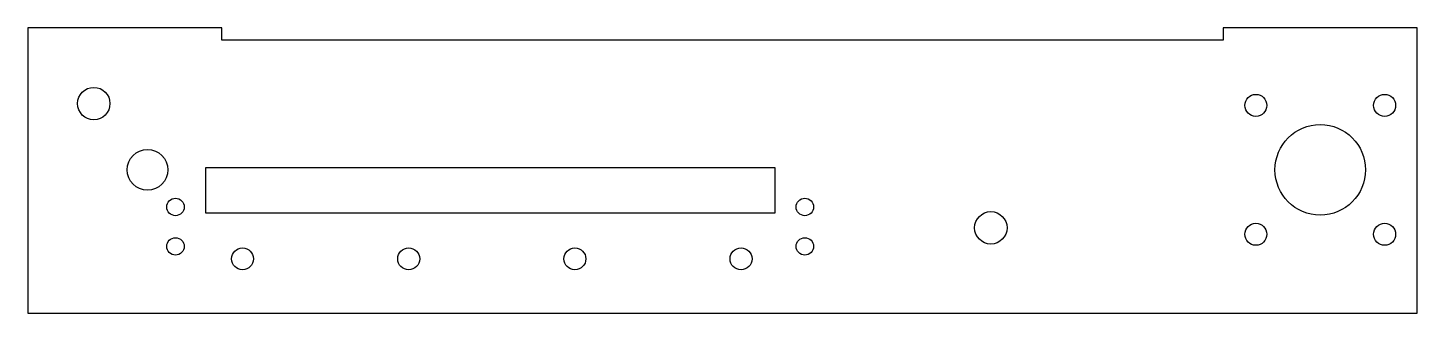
# Model space of a CAD drawing. Header units: millimetres. Extents: x -134 to 200, y 31 to 100.
import ezdxf

# ---------------------------------------------------------------- set-up
doc = ezdxf.new("R2010")
doc.units = ezdxf.units.MM
doc.layers.add('CUTOUTS', color=1, linetype='CONTINUOUS')
doc.layers.add('PERIMETER', color=5, linetype='CONTINUOUS')

msp = doc.modelspace()

# ---------------------------------------------------------------- linework, layer by layer
at = {"layer": 'CUTOUTS'}
for p, q in [((-91.52, 55.46), (-91.52, 66.47)), ((-91.52, 66.47), (45.44, 66.47)), ((45.44, 66.47), (45.44, 55.46)), ((45.44, 55.46), (-91.52, 55.46))]:
    msp.add_line(p, q, dxfattribs=at)
for centre, radius in [((-118.46, 81.86), 3.9), ((161.26, 81.42), 2.65), ((192.26, 81.42), 2.65), ((176.76, 65.92), 10.9), ((-105.54, 65.92), 4.9), ((-98.8, 56.99), 2.1), ((52.7, 56.99), 2.1), ((97.47, 51.96), 3.9), ((161.26, 50.42), 2.65), ((192.26, 50.42), 2.65), ((-98.8, 47.49), 2.1), ((-82.66, 44.5), 2.65), ((-42.66, 44.5), 2.65), ((-2.66, 44.5), 2.65), ((37.34, 44.5), 2.65), ((52.7, 47.49), 2.1)]:
    msp.add_circle(centre, radius, dxfattribs=at)
at = {"layer": 'PERIMETER'}
for p, q in [((-87.65, 100.1), (-134.35, 100.1)), ((-134.35, 100.1), (-134.35, 31.42)), ((-87.65, 97.1), (-87.65, 100.1)), ((153.4, 97.1), (-87.65, 97.1)), ((200.1, 100.1), (153.4, 100.1)), ((153.4, 100.1), (153.4, 97.1)), ((200.1, 31.42), (200.1, 100.1)), ((-134.35, 31.42), (200.1, 31.42))]:
    msp.add_line(p, q, dxfattribs=at)

doc.saveas('drawing.dxf')
